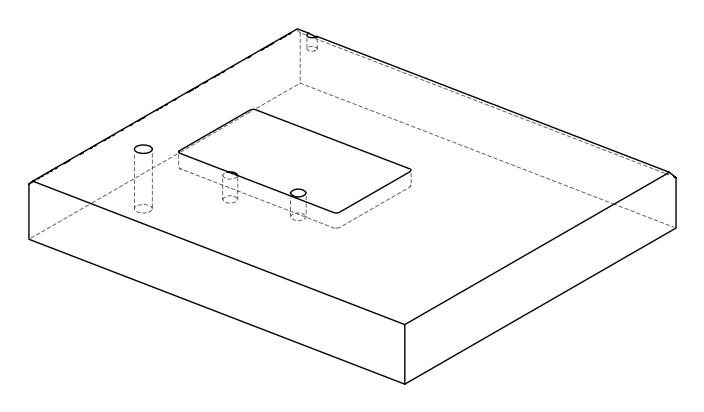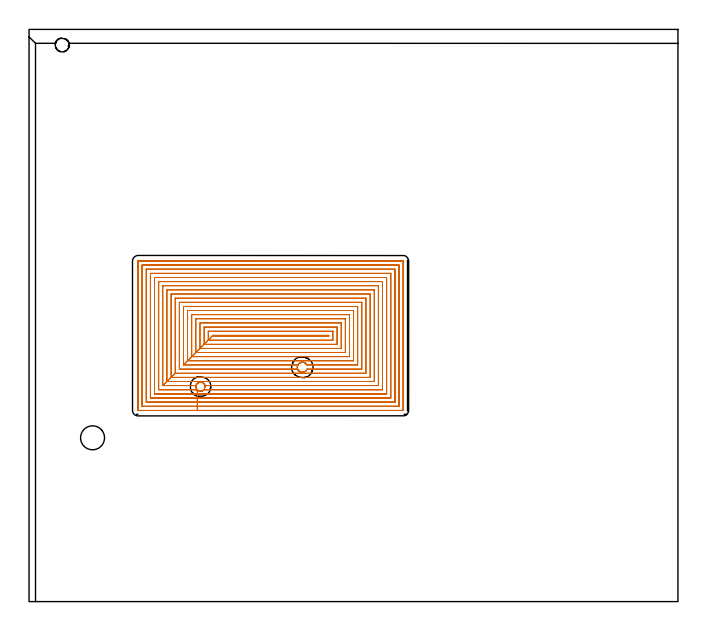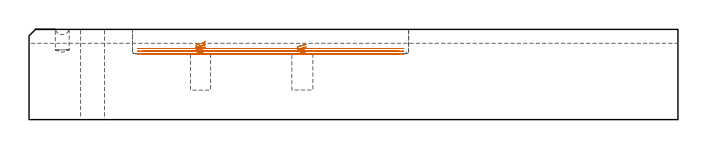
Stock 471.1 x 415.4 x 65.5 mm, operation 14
(PLAN: 14 operations, 7 tool changes, 160.6 min)
(1 SPOT_DRILL | STEP1HOLE | NXT0321_9005460120000 | 0.03 min | 4 mm3)
(2 SPOT_DRILL_1 | STEP1POCKET | NXT0321_9005460120000 | 0.03 min | 1919 mm3)
(3 SPOT_DRILL_2 | STEP1POCKET_1 | NXT0321_9005460120000 | 0.03 min | 1922 mm3)
(4 SPOT_DRILL_3 | STEP1POCKET_2 | NXT0321_9005460120000 | 0.03 min | 1 mm3)
(5 DRILL_THROUGH_HOLE_INTO_CENTER | STEP1HOLE | NXT0301_072 | 0.28 min | 5212 mm3)
(6 DRILL_TO_ENLARGE_THROUGH_HOLE | STEP1HOLE | UGT0301_245 | 0.3 min | 10324 mm3)
(7 DRILL_BLIND_HOLE_INTO_CENTER | STEP1POCKET | NXT0301_128 | 0.12 min | 2928 mm3)
(8 DRILL_BLIND_HOLE_INTO_CENTER_1 | STEP1POCKET_1 | NXT0301_128 | 0.12 min | 2909 mm3)
(9 DRILL_BLIND_HOLE_INTO_CENTER_2 | STEP1POCKET_2 | NXT0301_072 | 0.08 min | 1230 mm3)
(10 MILL_ROUGH_BLIND_HOLE_CONTOUR | STEP1POCKET | NXT0201_013 | Spiral | 0.59 min | 2525 mm3)
(11 MILL_ROUGH_BLIND_HOLE_CONTOUR_1 | STEP1POCKET_1 | NXT0201_013 | Spiral | 0.64 min | 3239 mm3)
(12 AREA_MILL | FG_CHAMFER_SURFACE | UGT0205_001 | 6.7 min | 4562 mm3)
(13 AREA_MILL_1 | FG_CHAMFER_SURFACE_1 | UGT0205_001 | 15.36 min | 23914 mm3)
(14 MILL_RECTANGULAR_POCKET | POCKET_RECTANGULAR_STRAIGHT | UGT0201_086 | Follow Part, ap 2, ae 75% | 136.3 min | 408653 mm3)
(TOOL NXT0321_9005460120000 | NC Spot Drill, 142deg, 12mm, Carbide, Uncoated | D12 PA142 FL30 Z2)
(TOOL NXT0301_072 | Carbide Drill 10.1mm [860.1-1010-051A1-MM 2214] | D10.1 PA140 FL71 Z2)
(TOOL UGT0301_245 | Twist Drill 17.4 mm | D17.4 PA118 FL130 Z2)
(TOOL NXT0301_128 | Carbide Drill 12mm [861.1-1200-036A1-GP GC34] | D12 PA150 FL37.4 Z2)
(TOOL NXT0201_013 | ENDMILL 10mm | D10 FL30 Z4)
(TOOL UGT0205_001 | Chamfer Mill 20 x 3 x 45 deg. | D20 FL50 Z2)
(TOOL UGT0201_086 | End Mill 8 mm | D8 R2 FL19 Z4)
(OP 14 MILL_RECTANGULAR_POCKET, part 2 of 2)
G0 X127.756 Y155.676 Z56.633
G1 X127.77 Y155.779 Z56.606 F250.
X127.798 Y156.229 Z56.485
X127.755 Y156.606 Z56.383
X127.65 Y157.071 Z56.255
X127.495 Y157.487 Z56.136
X127.431 Y157.603 Z56.101
X127.264 Y157.887 Z56.012
X126.956 Y158.303 Z55.874
X126.443 Y158.769 Z55.688
X126.157 Y158.955 Z55.597
X125.625 Y159.194 Z55.44
X125.282 Y159.306 Z55.344
X124.84 Y159.368 Z55.224
X124.385 Y159.398 Z55.102
X124.013 Y159.359 Z55.002
X123.463 Y159.236 Z54.851
X123.262 Y159.172 Z54.794
X122.599 Y158.795 Z54.59
X122.505 Y158.735 Z54.56
X122.323 Y158.588 Z54.497
X122.108 Y158.359 Z54.413
X121.78 Y157.982 Z54.279
X121.495 Y157.435 Z54.114
X121.41 Y157.24 Z54.057
X121.34 Y157.058 Z54.005
X121.25 Y156.651 Z53.893
X121.205 Y156.179 Z53.766
X121.213 Y155.808 Z53.667
X121.3 Y155.354 Z53.543
X121.427 Y154.892 Z53.414
X121.615 Y154.523 Z53.303
X121.867 Y154.115 Z53.175
X122.31 Y153.655 Z53.004
X122.798 Y153.264 Z52.836
X123.068 Y153.138 Z52.756
X123.59 Y152.928 Z52.605
X123.967 Y152.848 Z52.502
X124.589 Y152.79 Z52.335
X124.913 Y152.823 Z52.248
X124.958 Y152.831 Z52.235
X125.274 Y152.906 Z52.148
X125.483 Y152.956 Z52.091
X125.687 Y153.023 Z52.033
X126.079 Y153.219 Z51.916
X126.638 Y153.573 Z51.739
X126.849 Y153.8 Z51.656
X256.6 F500.
Y232.3
X94.1
Y153.8
X122.17
Y150.8
X259.6
Y235.3
X91.1
Y150.8
X122.17
Y147.8
X262.6
Y238.3
X88.1
Y147.8
X122.17
Y144.8
X265.6
Y241.3
X85.1
Y144.8
X122.17
Y141.8
X268.6
Y244.3
X82.1
Y141.8
X122.17
Y138.8
X271.5
X271.555 Y138.805
X271.595 Y138.845
X271.6 Y138.9
Y247.2
X271.595 Y247.255
X271.555 Y247.295
X271.5 Y247.3
X79.2
X79.145 Y247.295
X79.105 Y247.255
X79.1 Y247.2
Y138.9
X79.105 Y138.845
X79.145 Y138.805
X79.2 Y138.8
X122.17
X123.17
G0 X201.195 Y167.757 Z54.656
G1 X201.038 Y167.567 Z54.59 F250.
X200.909 Y167.448 Z54.542
X200.381 Y167.038 Z54.363
X199.944 Y166.797 Z54.229
X199.554 Y166.653 Z54.118
X199.469 Y166.622 Z54.094
X199.042 Y166.507 Z53.975
X198.593 Y166.472 Z53.855
X198.09 Y166.464 Z53.72
X197.728 Y166.515 Z53.622
X197.069 Y166.702 Z53.438
X196.846 Y166.794 Z53.374
X196.306 Y167.132 Z53.203
X195.829 Y167.501 Z53.042
X195.397 Y168.046 Z52.855
X195.132 Y168.48 Z52.719
X194.987 Y168.852 Z52.612
X194.969 Y168.901 Z52.598
X194.819 Y169.393 Z52.46
X194.774 Y169.803 Z52.35
X194.76 Y170.32 Z52.211
X194.797 Y170.682 Z52.114
X195.043 Y171.548 Z51.872
X195.367 Y172.103 Z51.7
X195.448 Y172.222 Z51.662
X195.713 Y172.58 Z51.542
X195.815 Y172.685 Z51.503
X196.187 Y172.983 Z51.375
X196.338 Y173.1 Z51.324
X196.815 Y173.389 Z51.175
X197.222 Y173.538 Z51.059
X197.698 Y173.681 Z50.925
X198.11 Y173.726 Z50.814
X198.627 Y173.74 Z50.676
X198.988 Y173.702 Z50.578
X199.486 Y173.567 Z50.44
X199.917 Y173.417 Z50.318
X200.412 Y173.126 Z50.164
X200.753 Y172.894 Z50.054
X200.811 Y172.848 Z50.034
X201.094 Y172.556 Z49.925
X201.268 Y172.332 Z49.849
X201.475 Y172.059 Z49.757
X201.617 Y171.8 Z49.678
X238.6 F500.
Y214.3
X112.1
Y171.8
X133.1 Y192.8
X217.6
Y193.3
X133.1
Y192.8
X130.1 Y189.8
X220.6
Y196.3
X130.1
Y189.8
X127.1 Y186.8
X223.6
Y199.3
X127.1
Y186.8
X124.1 Y183.8
X226.6
Y202.3
X124.1
Y183.8
X121.1 Y180.8
X229.6
Y205.3
X121.1
Y180.8
X118.1 Y177.8
X232.6
Y208.3
X118.1
Y177.8
X115.1 Y174.8
X235.6
Y211.3
X115.1
Y174.8
X112.1 Y171.8
X195.19
G0 X200.892 Y172.765 Z54.656
G1 X200.811 Y172.848 Z54.625 F250.
X200.753 Y172.894 Z54.605
X200.412 Y173.126 Z54.494
X199.917 Y173.417 Z54.34
X199.486 Y173.567 Z54.218
X198.988 Y173.702 Z54.08
X198.627 Y173.74 Z53.982
X198.11 Y173.726 Z53.844
X197.698 Y173.681 Z53.733
X197.222 Y173.538 Z53.6
X196.815 Y173.389 Z53.483
X196.338 Y173.1 Z53.334
X196.187 Y172.983 Z53.283
X195.815 Y172.685 Z53.155
X195.713 Y172.58 Z53.116
X195.448 Y172.222 Z52.997
X195.367 Y172.103 Z52.958
X195.043 Y171.548 Z52.786
X195.027 Y171.507 Z52.774
X194.953 Y171.26 Z52.705
X194.797 Y170.682 Z52.545
X194.76 Y170.32 Z52.447
X194.774 Y169.803 Z52.308
X194.819 Y169.393 Z52.198
X194.969 Y168.901 Z52.06
X194.987 Y168.852 Z52.046
X195.132 Y168.48 Z51.939
X195.397 Y168.046 Z51.803
X195.829 Y167.501 Z51.616
X196.306 Y167.132 Z51.455
X196.846 Y166.794 Z51.284
X197.078 Y166.7 Z51.217
X197.728 Y166.515 Z51.036
X198.09 Y166.464 Z50.938
X198.593 Y166.472 Z50.803
X199.042 Y166.507 Z50.683
X199.469 Y166.622 Z50.564
X199.554 Y166.653 Z50.54
X199.944 Y166.797 Z50.429
X200.381 Y167.038 Z50.295
X200.909 Y167.448 Z50.116
X201.038 Y167.567 Z50.069
X201.235 Y167.807 Z49.985
X201.33 Y167.947 Z49.94
X201.716 Y168.56 Z49.746
X201.802 Y168.8 Z49.678
X241.6 F500.
Y217.3
X109.1
Y168.8
X195.007
G0 X127.485 Y154.73 Z54.656
G1 X127.387 Y154.509 Z54.591 F250.
X127.086 Y154.061 Z54.446
X126.995 Y153.958 Z54.409
X126.638 Y153.573 Z54.269
X126.079 Y153.219 Z54.091
X125.687 Y153.023 Z53.974
X125.264 Y152.904 Z53.856
X124.875 Y152.827 Z53.75
X124.734 Y152.805 Z53.712
X124.586 Y152.79 Z53.672
X123.967 Y152.848 Z53.505
X123.59 Y152.928 Z53.402
X123.068 Y153.138 Z53.251
X122.798 Y153.264 Z53.171
X122.31 Y153.655 Z53.004
X121.867 Y154.115 Z52.833
X121.615 Y154.523 Z52.704
X121.427 Y154.892 Z52.593
X121.3 Y155.354 Z52.465
X121.213 Y155.808 Z52.341
X121.205 Y156.179 Z52.242
X121.25 Y156.651 Z52.114
X121.34 Y157.058 Z52.003
X121.41 Y157.24 Z51.951
X121.495 Y157.435 Z51.894
X121.78 Y157.982 Z51.728
X122.108 Y158.359 Z51.594
X122.323 Y158.588 Z51.51
X122.505 Y158.735 Z51.448
X122.599 Y158.795 Z51.418
X123.266 Y159.174 Z51.212
X123.463 Y159.236 Z51.157
X124.013 Y159.359 Z51.006
X124.385 Y159.398 Z50.906
X124.84 Y159.368 Z50.783
X125.282 Y159.306 Z50.664
X125.625 Y159.194 Z50.567
X126.157 Y158.955 Z50.411
X126.443 Y158.769 Z50.319
X126.956 Y158.303 Z50.134
X127.264 Y157.887 Z49.995
X127.431 Y157.603 Z49.907
X127.495 Y157.487 Z49.871
X127.65 Y157.071 Z49.752
X127.712 Y156.8 Z49.678
X253.6 F500.
Y229.3
X97.1
Y156.8
X106.1 Y165.8
X244.6
Y220.3
X106.1
Y165.8
X103.1 Y162.8
X247.6
Y223.3
X103.1
Y162.8
X100.1 Y159.8
X250.6
Y226.3
X100.1
Y159.8
X97.1 Y156.8
X121.283
G0 X127.756 Y155.675 Z54.656
G1 X127.77 Y155.779 Z54.627 F250.
X127.798 Y156.229 Z54.507
X127.755 Y156.606 Z54.405
X127.65 Y157.071 Z54.277
X127.495 Y157.487 Z54.158
X127.431 Y157.603 Z54.123
X127.264 Y157.887 Z54.034
X126.956 Y158.303 Z53.896
X126.443 Y158.769 Z53.71
X126.157 Y158.955 Z53.619
X125.625 Y159.194 Z53.462
X125.282 Y159.306 Z53.366
X124.84 Y159.368 Z53.246
X124.385 Y159.398 Z53.124
X124.013 Y159.359 Z53.024
X123.463 Y159.236 Z52.873
X123.262 Y159.172 Z52.816
X122.599 Y158.795 Z52.612
X122.505 Y158.735 Z52.582
X122.323 Y158.588 Z52.519
X122.108 Y158.359 Z52.435
X121.78 Y157.982 Z52.301
X121.495 Y157.435 Z52.136
X121.41 Y157.24 Z52.079
X121.34 Y157.058 Z52.027
X121.25 Y156.651 Z51.915
X121.205 Y156.179 Z51.788
X121.213 Y155.808 Z51.688
X121.3 Y155.354 Z51.565
X121.427 Y154.892 Z51.436
X121.615 Y154.523 Z51.325
X121.867 Y154.115 Z51.197
X122.31 Y153.655 Z51.026
X122.798 Y153.264 Z50.858
X123.068 Y153.138 Z50.778
X123.59 Y152.928 Z50.627
X123.967 Y152.848 Z50.524
X124.592 Y152.79 Z50.356
X124.734 Y152.805 Z50.318
X124.875 Y152.827 Z50.28
X125.264 Y152.904 Z50.173
X125.687 Y153.023 Z50.055
X126.079 Y153.219 Z49.938
X126.638 Y153.573 Z49.761
X126.849 Y153.8 Z49.678
X256.6 F500.
Y232.3
X94.1
Y153.8
X122.17
Y150.8
X259.6
Y235.3
X91.1
Y150.8
X122.17
Y147.8
X262.6
Y238.3
X88.1
Y147.8
X122.17
Y144.8
X265.6
Y241.3
X85.1
Y144.8
X122.17
Y141.8
X268.6
Y244.3
X82.1
Y141.8
X122.17
Y138.8
X271.5
X271.555 Y138.805
X271.595 Y138.845
X271.6 Y138.9
Y247.2
X271.595 Y247.255
X271.555 Y247.295
X271.5 Y247.3
X79.2
X79.145 Y247.295
X79.105 Y247.255
X79.1 Y247.2
Y138.9
X79.105 Y138.845
X79.145 Y138.805
X79.2 Y138.8
X122.17
X123.17
G0 X201.195 Y167.757 Z52.678
G1 X201.038 Y167.567 Z52.612 F250.
X200.91 Y167.449 Z52.565
X200.379 Y167.037 Z52.385
X199.976 Y166.815 Z52.262
X199.944 Y166.797 Z52.252
X199.554 Y166.653 Z52.141
X199.469 Y166.622 Z52.116
X199.042 Y166.507 Z51.998
X198.593 Y166.472 Z51.877
X198.09 Y166.464 Z51.742
X197.728 Y166.515 Z51.644
X197.069 Y166.702 Z51.461
X196.846 Y166.794 Z51.396
X196.306 Y167.132 Z51.225
X195.829 Y167.501 Z51.064
X195.4 Y168.041 Z50.879
X195.132 Y168.48 Z50.741
X194.987 Y168.852 Z50.634
X194.969 Y168.901 Z50.62
X194.819 Y169.393 Z50.482
X194.774 Y169.803 Z50.372
X194.76 Y170.32 Z50.233
X194.797 Y170.682 Z50.136
X195.043 Y171.548 Z49.895
X195.367 Y172.103 Z49.722
X195.448 Y172.222 Z49.684
X195.713 Y172.58 Z49.564
X195.814 Y172.683 Z49.526
X196.234 Y173.019 Z49.382
X196.338 Y173.1 Z49.346
X196.467 Y173.178 Z49.306
X196.815 Y173.389 Z49.197
X197.222 Y173.538 Z49.081
X197.698 Y173.681 Z48.948
X198.11 Y173.726 Z48.836
X198.627 Y173.74 Z48.698
X198.988 Y173.702 Z48.601
X199.486 Y173.567 Z48.462
X199.917 Y173.417 Z48.34
X200.412 Y173.126 Z48.186
X200.753 Y172.894 Z48.076
X200.811 Y172.848 Z48.056
X201.094 Y172.556 Z47.947
X201.268 Y172.332 Z47.871
X201.475 Y172.059 Z47.779
X201.617 Y171.8 Z47.7
X238.6 F500.
Y214.3
X112.1
Y171.8
X133.1 Y192.8
X217.6
Y193.3
X133.1
Y192.8
X130.1 Y189.8
X220.6
Y196.3
X130.1
Y189.8
X127.1 Y186.8
X223.6
Y199.3
X127.1
Y186.8
X124.1 Y183.8
X226.6
Y202.3
X124.1
Y183.8
X121.1 Y180.8
X229.6
Y205.3
X121.1
Y180.8
X118.1 Y177.8
X232.6
Y208.3
X118.1
Y177.8
X115.1 Y174.8
X235.6
Y211.3
X115.1
Y174.8
X112.1 Y171.8
X195.19
G0 X200.892 Y172.765 Z52.678
G1 X200.811 Y172.848 Z52.647 F250.
X200.753 Y172.894 Z52.627
X200.412 Y173.126 Z52.516
X199.917 Y173.417 Z52.363
X199.486 Y173.567 Z52.24
X198.988 Y173.702 Z52.102
X198.627 Y173.74 Z52.005
X198.11 Y173.726 Z51.866
X197.698 Y173.681 Z51.755
X197.222 Y173.538 Z51.622
X196.815 Y173.389 Z51.506
X196.467 Y173.178 Z51.397
X196.338 Y173.1 Z51.356
X196.234 Y173.019 Z51.321
X195.814 Y172.683 Z51.177
X195.713 Y172.58 Z51.138
X195.448 Y172.222 Z51.019
X195.367 Y172.103 Z50.98
X195.043 Y171.548 Z50.808
X195.027 Y171.507 Z50.796
X194.953 Y171.26 Z50.727
X194.797 Y170.682 Z50.567
X194.76 Y170.32 Z50.469
X194.774 Y169.803 Z50.331
X194.819 Y169.393 Z50.22
X194.969 Y168.901 Z50.082
X194.987 Y168.852 Z50.068
X195.132 Y168.48 Z49.961
X195.4 Y168.041 Z49.824
X195.829 Y167.501 Z49.639
X196.306 Y167.132 Z49.477
X196.846 Y166.794 Z49.307
X197.078 Y166.7 Z49.239
X197.728 Y166.515 Z49.058
X198.09 Y166.464 Z48.96
X198.593 Y166.472 Z48.826
X199.042 Y166.507 Z48.705
X199.469 Y166.622 Z48.586
X199.554 Y166.653 Z48.562
X199.944 Y166.797 Z48.451
X199.976 Y166.815 Z48.441
X200.379 Y167.037 Z48.318
X200.91 Y167.449 Z48.137
X201.038 Y167.567 Z48.091
X201.235 Y167.807 Z48.008
X201.33 Y167.947 Z47.962
X201.716 Y168.56 Z47.768
X201.802 Y168.8 Z47.7
X241.6 F500.
Y217.3
X109.1
Y168.8
X195.007
G0 X127.485 Y154.73 Z52.678
G1 X127.386 Y154.508 Z52.613 F250.
X127.087 Y154.062 Z52.469
X126.995 Y153.958 Z52.432
X126.638 Y153.573 Z52.291
X126.079 Y153.219 Z52.114
X125.687 Y153.023 Z51.996
X125.264 Y152.904 Z51.879
X124.875 Y152.827 Z51.772
X124.734 Y152.805 Z51.734
X124.586 Y152.79 Z51.694
X123.967 Y152.848 Z51.527
X123.59 Y152.928 Z51.424
X123.068 Y153.138 Z51.273
X122.798 Y153.264 Z51.194
X122.31 Y153.655 Z51.026
X121.867 Y154.115 Z50.855
X121.615 Y154.523 Z50.726
X121.427 Y154.892 Z50.615
X121.3 Y155.354 Z50.487
X121.213 Y155.808 Z50.363
X121.205 Y156.179 Z50.264
X121.25 Y156.651 Z50.137
X121.34 Y157.058 Z50.025
X121.41 Y157.24 Z49.973
X121.495 Y157.435 Z49.916
X121.78 Y157.982 Z49.75
X122.108 Y158.359 Z49.617
X122.323 Y158.588 Z49.533
X122.505 Y158.735 Z49.47
X122.599 Y158.795 Z49.44
X123.266 Y159.174 Z49.234
X123.463 Y159.236 Z49.179
X124.013 Y159.359 Z49.028
X124.385 Y159.398 Z48.928
X124.84 Y159.368 Z48.806
X125.281 Y159.307 Z48.686
X125.63 Y159.191 Z48.588
X126.157 Y158.955 Z48.433
X126.443 Y158.769 Z48.342
X126.956 Y158.303 Z48.156
X127.264 Y157.887 Z48.017
X127.431 Y157.603 Z47.929
X127.495 Y157.487 Z47.893
X127.65 Y157.071 Z47.775
X127.712 Y156.8 Z47.7
X253.6 F500.
Y229.3
X97.1
Y156.8
X106.1 Y165.8
X244.6
Y220.3
X106.1
Y165.8
X103.1 Y162.8
X247.6
Y223.3
X103.1
Y162.8
X100.1 Y159.8
X250.6
Y226.3
X100.1
Y159.8
X97.1 Y156.8
X121.283
G0 X127.756 Y155.675 Z52.678
G1 X127.77 Y155.779 Z52.65 F250.
X127.798 Y156.229 Z52.529
X127.755 Y156.606 Z52.427
X127.65 Y157.071 Z52.299
X127.495 Y157.487 Z52.18
X127.431 Y157.603 Z52.145
X127.264 Y157.887 Z52.057
X126.956 Y158.303 Z51.918
X126.443 Y158.769 Z51.732
X126.157 Y158.955 Z51.641
X125.63 Y159.191 Z51.486
X125.281 Y159.307 Z51.387
X124.84 Y159.368 Z51.268
X124.385 Y159.398 Z51.146
X124.013 Y159.359 Z51.046
X123.463 Y159.236 Z50.895
X123.262 Y159.172 Z50.838
X122.599 Y158.795 Z50.634
X122.505 Y158.735 Z50.604
X122.323 Y158.588 Z50.541
X122.108 Y158.359 Z50.457
X121.78 Y157.982 Z50.323
X121.495 Y157.435 Z50.158
X121.41 Y157.24 Z50.101
X121.34 Y157.058 Z50.049
X121.25 Y156.651 Z49.937
X121.205 Y156.179 Z49.81
X121.213 Y155.808 Z49.711
X121.3 Y155.354 Z49.587
X121.427 Y154.892 Z49.458
X121.615 Y154.523 Z49.348
X121.867 Y154.115 Z49.219
X122.31 Y153.655 Z49.048
X122.798 Y153.264 Z48.88
X123.068 Y153.138 Z48.8
X123.59 Y152.928 Z48.65
X123.967 Y152.848 Z48.546
X124.592 Y152.79 Z48.378
X124.734 Y152.805 Z48.34
X124.875 Y152.827 Z48.302
X125.264 Y152.904 Z48.195
X125.687 Y153.023 Z48.078
X126.079 Y153.219 Z47.96
X126.638 Y153.573 Z47.783
X126.849 Y153.8 Z47.7
X256.6 F500.
Y232.3
X94.1
Y153.8
X122.17
Y150.8
X259.6
Y235.3
X91.1
Y150.8
X122.17
Y147.8
X262.6
Y238.3
X88.1
Y147.8
X122.17
Y144.8
X265.6
Y241.3
X85.1
Y144.8
X122.17
Y141.8
X268.6
Y244.3
X82.1
Y141.8
X122.17
Y138.8
X271.5
X271.555 Y138.805
X271.595 Y138.845
X271.6 Y138.9
Y247.2
X271.595 Y247.255
X271.555 Y247.295
X271.5 Y247.3
X79.2
X79.145 Y247.295
X79.105 Y247.255
X79.1 Y247.2
Y138.9
X79.105 Y138.845
X79.145 Y138.805
X79.2 Y138.8
X122.17
X123.17
G0 Z75.5
M5
M2
